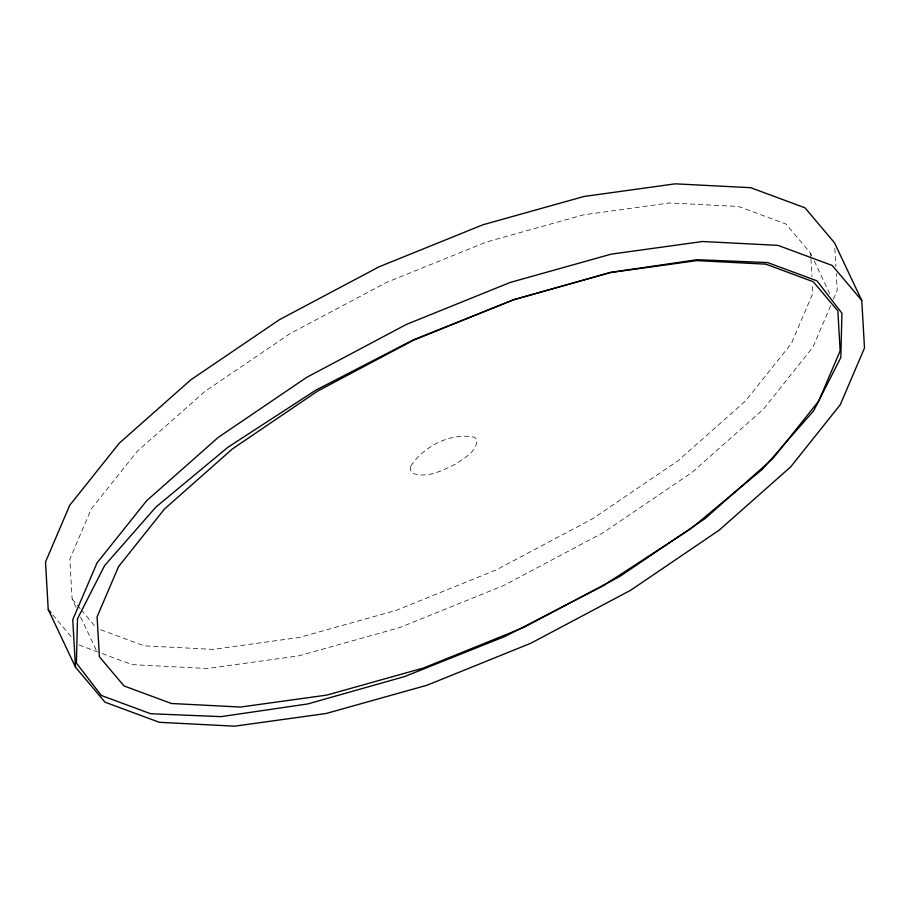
<?xml version="1.0" encoding="UTF-8"?>
<svg xmlns="http://www.w3.org/2000/svg" width="910" height="910" viewBox="0 0 910 910"><rect width="100%" height="100%" fill="white"/><g stroke="black" fill="none" stroke-linecap="round" stroke-linejoin="round"><path stroke-width="0.68" stroke-dasharray="4.55 3.41" d="M830.625 305.783L812.994 347.051L763.422 409.193L691.907 472.495L603.319 532.634L503.685 585.528L399.82 627.547L298.776 655.848L207.446 668.497L132.064 664.63L98.951 652.368M833.378 299.333L837.245 290.301L836.279 273.546M100.703 629.743L144.155 645.838L213.258 649.376L299.481 637.432L396.305 610.314L496.473 569.785L592.615 518.757L677.7 460.995L745.552 400.935L791.427 343.423L812.903 293.168L812.425 284.91M79.079 645.008L97.632 651.879M811.811 255.801L810.605 253.23L785.99 224.053L738.579 206.502L669.476 202.953L583.264 214.896L486.44 242.014L386.272 282.544L290.131 333.572L205.046 391.334L137.182 451.405L91.307 508.906L69.843 559.161L72.14 599.098L76.383 608.073M72.14 599.098L80.342 608.824M81.252 609.905L95.846 627.195M52.712 614.819L71.492 637.091M814.234 260.92L829.988 294.237M80.615 617.037L97.586 652.925M834.834 248.396L835.869 266.562M810.605 253.23L810.844 257.371M810.924 258.747L811.947 276.64M410.49 466.637L410.387 470.481L412.56 473.291C427.302 478.649 443.022 470.265 456.081 463.793C464.373 458.003 476.795 451.622 476.851 440.11L474.679 437.3C451.076 432.011 423.093 446.514 410.49 466.637"/><path stroke-width="1.36" d="M861.77 300.482L832.24 265.481L777.936 245.37L702.554 241.503L611.224 254.152L510.18 282.453L406.315 324.472L306.681 377.366L218.093 437.505L146.578 500.807L97.006 562.949L72.754 619.699L75.496 667.189L105.014 702.19L159.318 722.301L234.7 726.169L326.03 713.52L427.074 685.219L530.951 643.188L630.573 590.306L719.173 530.166L790.688 466.864L840.26 404.723L864.5 347.973L861.77 300.482L834.504 242.811L804.986 207.81L750.682 187.699L675.3 183.831L583.97 196.48L482.926 224.781L379.049 266.812L279.427 319.694L190.827 379.834L119.312 443.136L69.74 505.277L45.5 562.027L48.23 609.518L75.496 667.189M48.23 609.518L50.914 612.703M77.498 618.777L76.383 663.094L101.351 695.49L150.696 713.747L221.073 716.636L307.66 703.965L404.586 676.574L505.221 636.352L602.727 586.029L690.44 529.029L762.398 469.253L813.688 410.763L840.817 357.55L841.932 313.233L816.964 280.837L767.619 262.58L697.242 259.691L610.644 272.363L513.729 299.754L413.095 339.976L315.588 390.299L227.875 447.299L155.917 507.075L104.627 565.565L77.498 618.777M118.573 566.577L97.097 616.832L99.395 656.77L124.01 685.947L171.421 703.498L240.524 707.047L326.736 695.104L423.56 667.986L523.728 627.456L619.869 576.428L704.954 518.666L772.817 458.594L818.693 401.094L840.158 350.839L837.86 310.901L813.244 281.725L765.845 264.162L696.741 260.624L610.519 272.568L513.695 299.686L413.527 340.215L317.385 391.243L232.3 449.005L164.448 509.065L118.573 566.577"/></g></svg>
